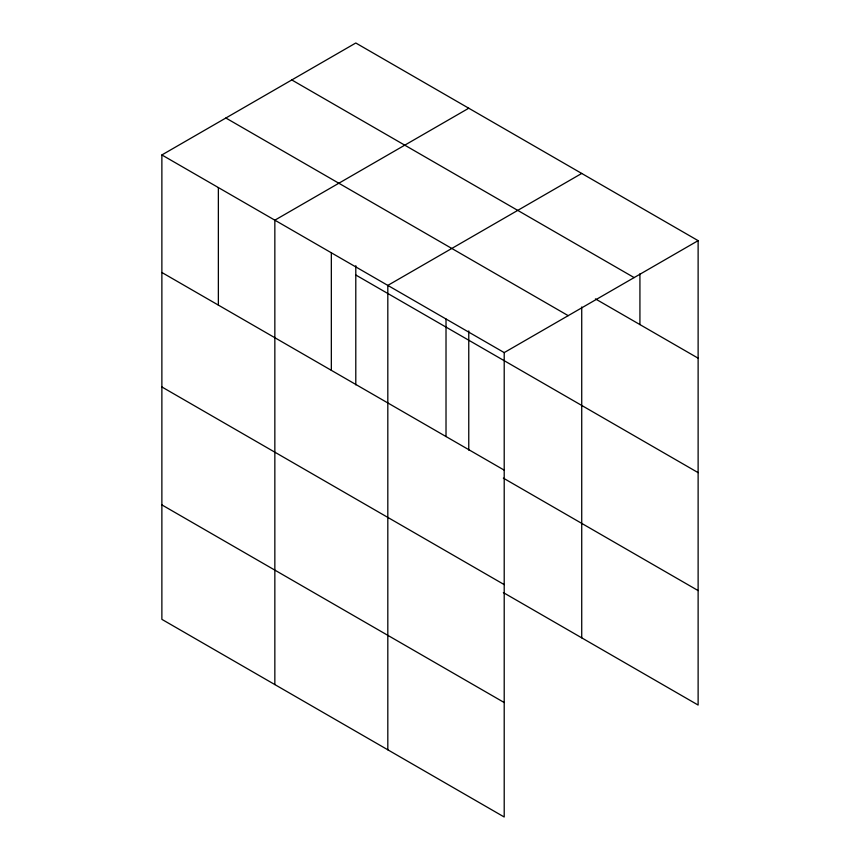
<?xml version="1.0" encoding="UTF-8"?>
<svg xmlns="http://www.w3.org/2000/svg" width="860" height="860" viewBox="0 0 860 860"><rect width="100%" height="100%" fill="white"/><g stroke="black" fill="none" stroke-linecap="round" stroke-linejoin="round"><path stroke-width="1.29" d="M161.874 154.95L504.207 352.6L504.207 817L161.874 619.351L161.874 154.95L355.793 43L698.126 240.65L698.126 705.049L503.347 592.594M468.764 108.22L274.845 220.181L274.845 684.582M581.726 173.44L387.817 285.402L387.817 749.802M504.207 352.6L698.126 240.65M291.798 79.948L634.132 277.587M595.421 298.893L698.126 358.179M225.868 118.013L568.202 315.652M355.793 275.006L698.126 472.645M161.874 272.491L504.207 470.14M503.347 478.128L698.126 590.583M161.874 386.957L504.207 584.606M161.874 504.895L504.207 702.534M639.926 273.824L639.926 324.585M581.726 306.956L581.726 637.841M468.764 330.906L468.764 450.113M446.017 318.995L446.017 436.536M355.793 265.686L355.793 384.893M331.337 252.786L331.337 370.327M218.365 187.566L218.365 305.106"/></g></svg>
